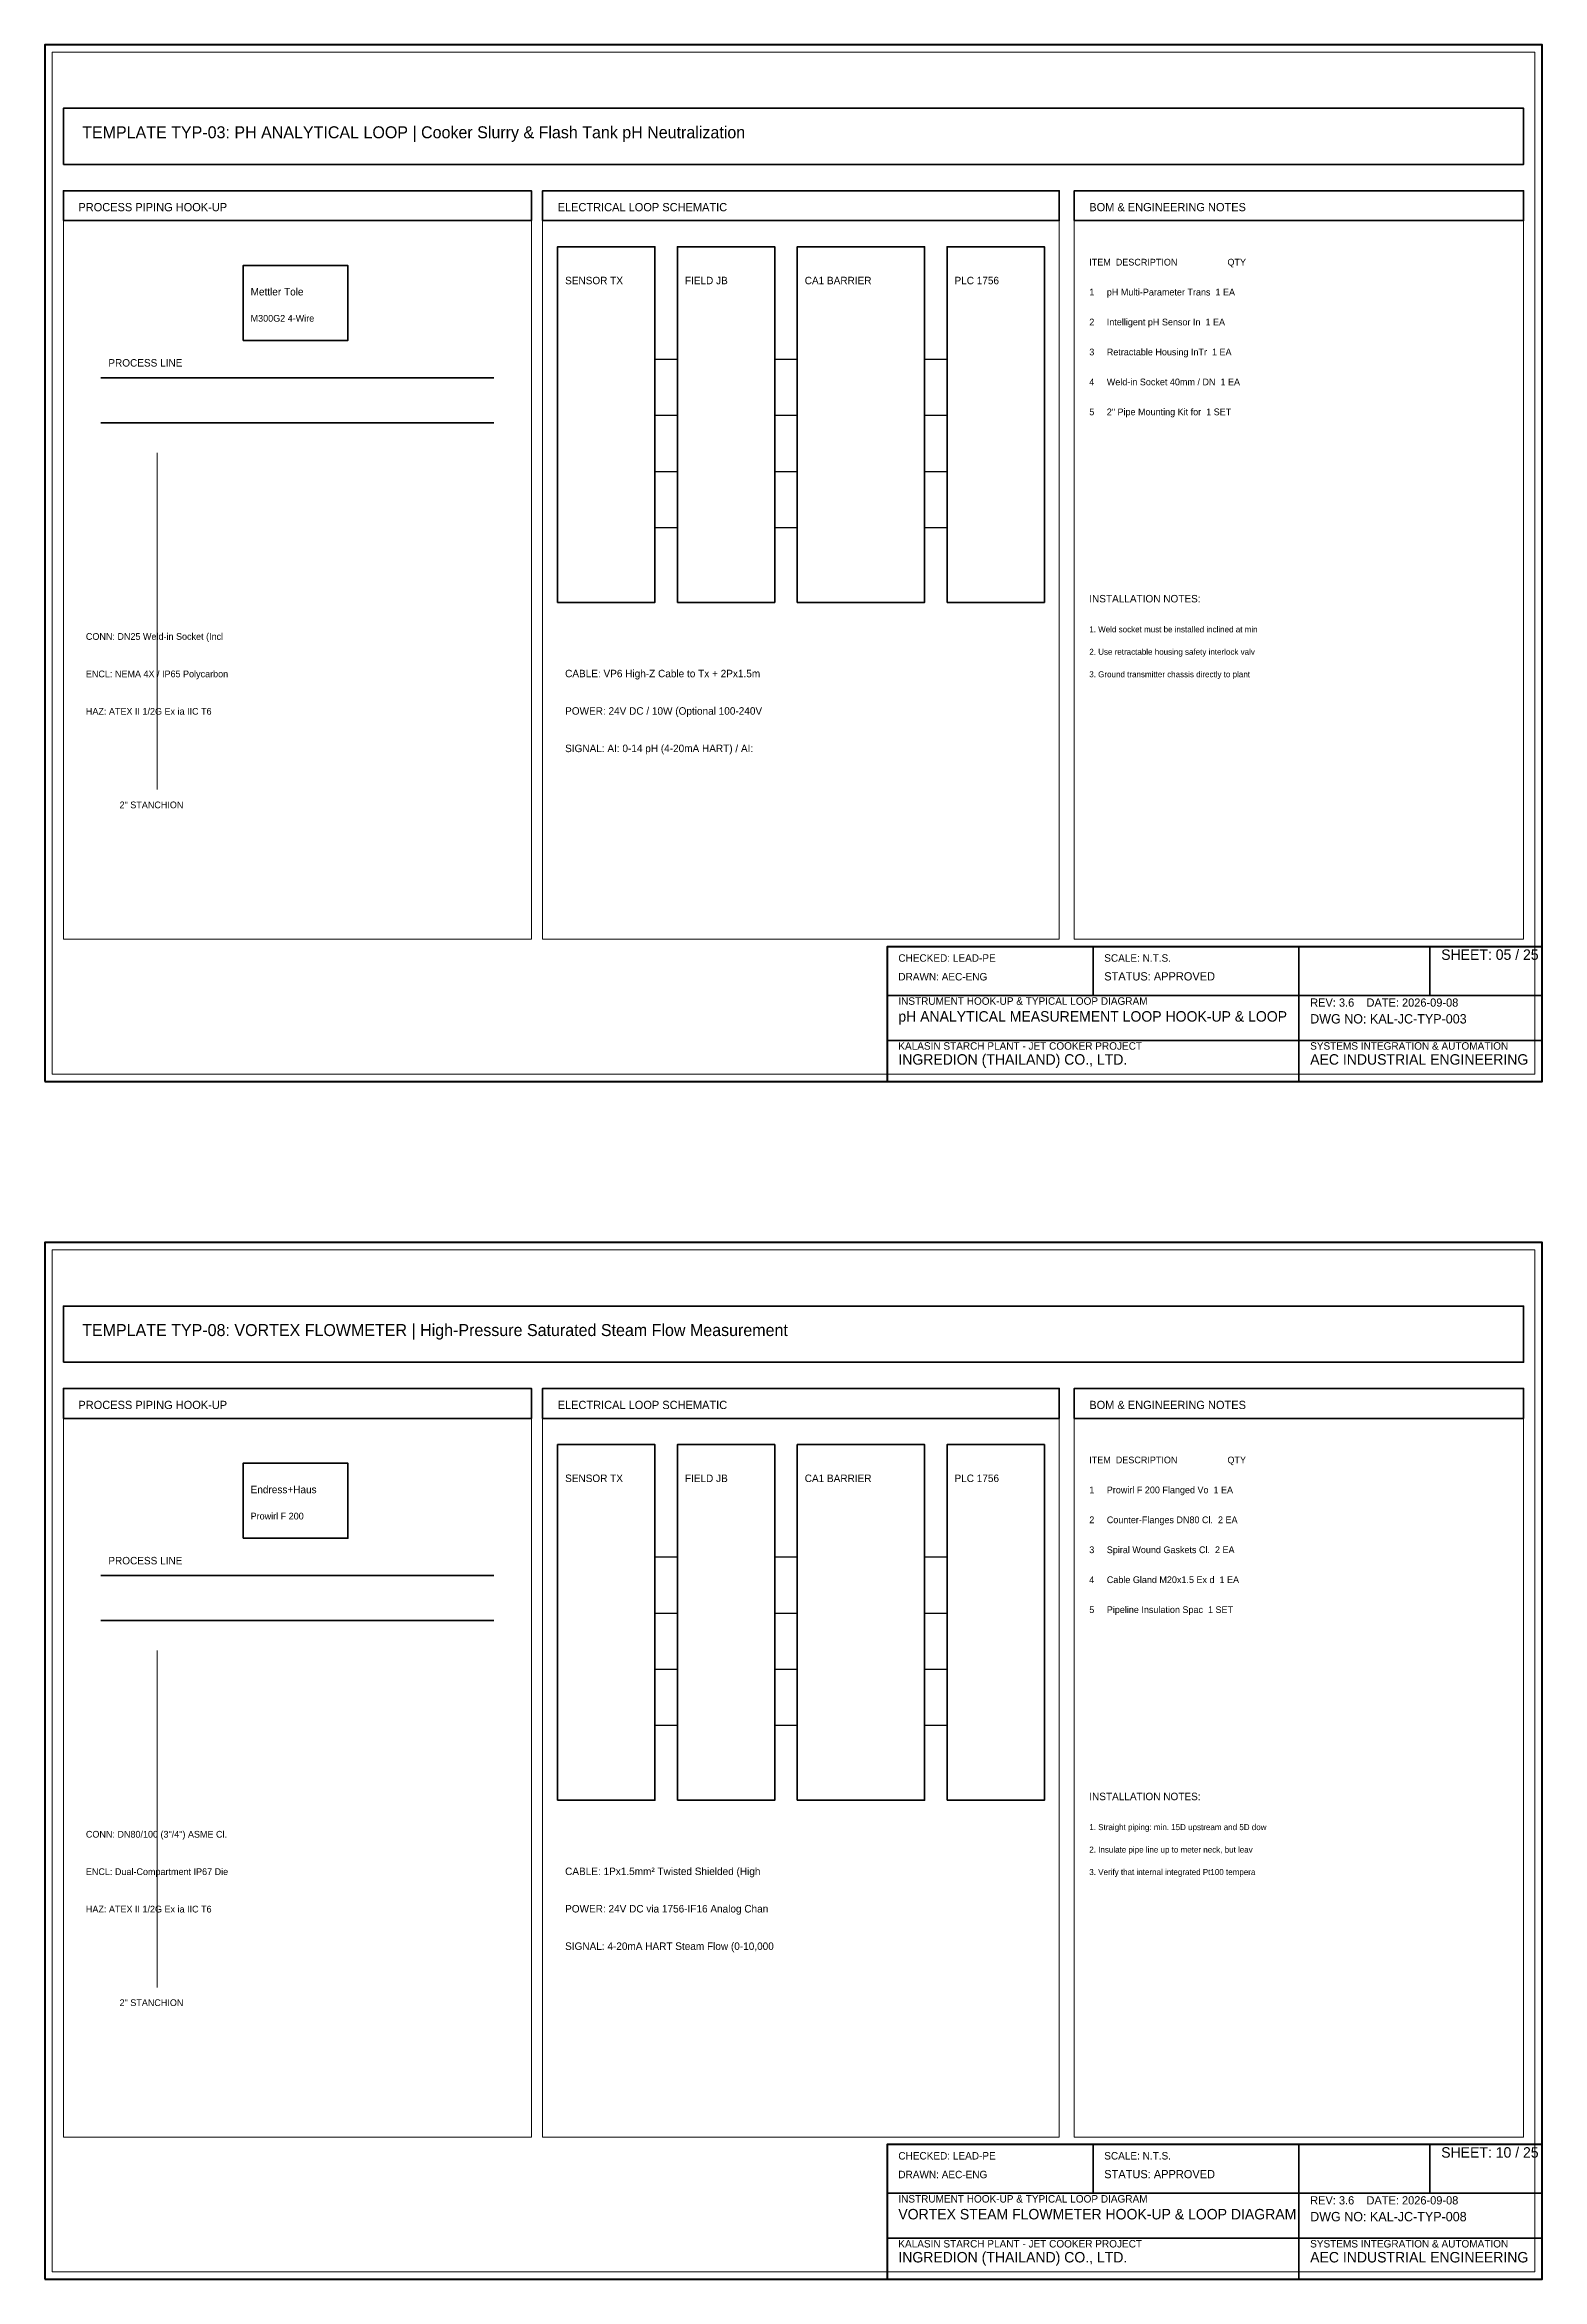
# Model space of a CAD drawing. Header units: millimetres. Extents: x 0 to 2200, y -1280 to 277.
# Drawn here: x 1800 to 2200, y -320 to 277 of the extents above; entities that cross this region are included whole.
import ezdxf

# ---------------------------------------------------------------- set-up
doc = ezdxf.new("R2010")
doc.units = ezdxf.units.MM
for name, color, linetype, lineweight in [('0_BORDER', 7, 'Continuous', 70), ('0_TITLE_BLOCK', 4, 'Continuous', 35), ('IE-CABLE', 6, 'Continuous', 25), ('IE-EQUIP', 2, 'Continuous', 35), ('IE-WIRE', 1, 'Continuous', 25), ('IS_BARRIERS', 140, 'Continuous', 35), ('NOTATIONS', 8, 'Continuous', 18), ('RELAYS', 30, 'Continuous', 35), ('TER', 3, 'Continuous', 35), ('TEXTS', 7, 'Continuous', 25)]:
    doc.layers.add(name, color=color, linetype=linetype, lineweight=lineweight)

msp = doc.modelspace()

# ---------------------------------------------------------------- linework, layer by layer
at = {"layer": '0_BORDER'}
for points in [[(1800, 0), (2200, 0), (2200, 277), (1800, 277)], [(2025, 0), (2200, 0), (2200, 36), (2025, 36)], [(1800, -320), (2200, -320), (2200, -43), (1800, -43)], [(2025, -320), (2200, -320), (2200, -284), (2025, -284)]]:
    msp.add_lwpolyline(points, close=True, dxfattribs=at)
at = {"layer": '0_TITLE_BLOCK'}
for p, q in [((2080, 23), (2080, 36)), ((2135, 23), (2135, 36)), ((2170, 23), (2170, 36)), ((2025, 23), (2200, 23)), ((2135, 0), (2135, 23)), ((2025, 11), (2200, 11)), ((2080, -297), (2080, -284)), ((2135, -297), (2135, -284)), ((2170, -297), (2170, -284)), ((2025, -297), (2200, -297)), ((2135, -320), (2135, -297)), ((2025, -309), (2200, -309))]:
    msp.add_line(p, q, dxfattribs=at)
for points in [[(1805, 230), (1930, 230), (1930, 238), (1805, 238)], [(1933, 230), (2071, 230), (2071, 238), (1933, 238)], [(2075, 230), (2195, 230), (2195, 238), (2075, 238)], [(1805, -90), (1930, -90), (1930, -82), (1805, -82)], [(1933, -90), (2071, -90), (2071, -82), (1933, -82)], [(2075, -90), (2195, -90), (2195, -82), (2075, -82)]]:
    msp.add_lwpolyline(points, close=True, dxfattribs=at)
at = {"layer": 'IE-CABLE'}
for p, q in [((1995, 193), (2001, 193)), ((1995, 178), (2001, 178)), ((1995, 163), (2001, 163)), ((1995, 148), (2001, 148)), ((1995, -127), (2001, -127)), ((1995, -142), (2001, -142)), ((1995, -157), (2001, -157)), ((1995, -172), (2001, -172))]:
    msp.add_line(p, q, dxfattribs=at)
at = {"layer": 'IE-EQUIP'}
for p, q in [((1815, 188), (1920, 188)), ((1815, 176), (1920, 176)), ((1815, -132), (1920, -132)), ((1815, -144), (1920, -144))]:
    msp.add_line(p, q, dxfattribs=at)
for points in [[(1805, 245), (2195, 245), (2195, 260), (1805, 260)], [(1937, 128), (1963, 128), (1963, 223), (1937, 223)], [(2041, 128), (2067, 128), (2067, 223), (2041, 223)], [(1853, 198), (1881, 198), (1881, 218), (1853, 218)], [(1805, -75), (2195, -75), (2195, -60), (1805, -60)], [(1937, -192), (1963, -192), (1963, -97), (1937, -97)], [(2041, -192), (2067, -192), (2067, -97), (2041, -97)], [(1853, -122), (1881, -122), (1881, -102), (1853, -102)]]:
    msp.add_lwpolyline(points, close=True, dxfattribs=at)
at = {"layer": 'IE-WIRE'}
for p, q in [((1963, 193), (1969, 193)), ((2035, 193), (2041, 193)), ((1963, 178), (1969, 178)), ((2035, 178), (2041, 178)), ((1963, 163), (1969, 163)), ((2035, 163), (2041, 163)), ((1963, 148), (1969, 148)), ((2035, 148), (2041, 148)), ((1963, -127), (1969, -127)), ((2035, -127), (2041, -127)), ((1963, -142), (1969, -142)), ((2035, -142), (2041, -142)), ((1963, -157), (1969, -157)), ((2035, -157), (2041, -157)), ((1963, -172), (1969, -172)), ((2035, -172), (2041, -172))]:
    msp.add_line(p, q, dxfattribs=at)
at = {"layer": 'IS_BARRIERS'}
msp.add_lwpolyline([(2001, -192), (2035, -192), (2035, -97), (2001, -97)], close=True, dxfattribs=at)
at = {"layer": 'NOTATIONS'}
for p, q in [((1830, 78), (1830, 168)), ((1830, -242), (1830, -152))]:
    msp.add_line(p, q, dxfattribs=at)
for points in [[(1802, 2), (2198, 2), (2198, 275), (1802, 275)], [(1805, 38), (1930, 38), (1930, 238), (1805, 238)], [(1933, 38), (2071, 38), (2071, 238), (1933, 238)], [(2075, 38), (2195, 38), (2195, 238), (2075, 238)], [(1802, -318), (2198, -318), (2198, -45), (1802, -45)], [(1805, -282), (1930, -282), (1930, -82), (1805, -82)], [(1933, -282), (2071, -282), (2071, -82), (1933, -82)], [(2075, -282), (2195, -282), (2195, -82), (2075, -82)]]:
    msp.add_lwpolyline(points, close=True, dxfattribs=at)
at = {"layer": 'RELAYS'}
msp.add_lwpolyline([(2001, 128), (2035, 128), (2035, 223), (2001, 223)], close=True, dxfattribs=at)
at = {"layer": 'TER'}
for points in [[(1969, 128), (1995, 128), (1995, 223), (1969, 223)], [(1969, -192), (1995, -192), (1995, -97), (1969, -97)]]:
    msp.add_lwpolyline(points, close=True, dxfattribs=at)

# ---------------------------------------------------------------- texts
at = {"layer": '0_TITLE_BLOCK'}
for s, height, p in [('TEMPLATE TYP-03: PH ANALYTICAL LOOP | Cooker Slurry & Flash Tank pH Neutralization', 3.2, (1810, 252)), ('PROCESS PIPING HOOK-UP', 2.2, (1809, 232.5)), ('ELECTRICAL LOOP SCHEMATIC', 2.2, (1937, 232.5)), ('BOM & ENGINEERING NOTES', 2.2, (2079, 232.5)), ('ITEM  DESCRIPTION                    QTY', 1.8, (2079, 218)), ('INSTALLATION NOTES:', 2, (2079, 128)), ('SHEET: 05 / 25', 2.8, (2173, 32.5)), ('STATUS: APPROVED', 2.2, (2083, 27)), ('pH ANALYTICAL MEASUREMENT LOOP HOOK-UP & LOOP', 2.8, (2028, 16)), ('INGREDION (THAILAND) CO., LTD.', 2.8, (2028, 4.5)), ('AEC INDUSTRIAL ENGINEERING', 2.8, (2138, 4.5)), ('TEMPLATE TYP-08: VORTEX FLOWMETER | High-Pressure Saturated Steam Flow Measurement', 3.2, (1810, -68)), ('PROCESS PIPING HOOK-UP', 2.2, (1809, -87.5)), ('ELECTRICAL LOOP SCHEMATIC', 2.2, (1937, -87.5)), ('BOM & ENGINEERING NOTES', 2.2, (2079, -87.5)), ('ITEM  DESCRIPTION                    QTY', 1.8, (2079, -102)), ('INSTALLATION NOTES:', 2, (2079, -192)), ('SHEET: 10 / 25', 2.8, (2173, -287.5)), ('STATUS: APPROVED', 2.2, (2083, -293)), ('VORTEX STEAM FLOWMETER HOOK-UP & LOOP DIAGRAM', 2.8, (2028, -304)), ('INGREDION (THAILAND) CO., LTD.', 2.8, (2028, -315.5)), ('AEC INDUSTRIAL ENGINEERING', 2.8, (2138, -315.5))]:
    msp.add_text(s, height=height, dxfattribs=at).set_placement(p)
at = {"layer": 'IE-CABLE'}
for s, p in [('CABLE: VP6 High-Z Cable to Tx + 2Px1.5m', (1939, 108)), ('CABLE: 1Px1.5mm² Twisted Shielded (High', (1939, -212))]:
    msp.add_text(s, height=2, dxfattribs=at).set_placement(p)
at = {"layer": 'NOTATIONS'}
for s, height, p in [('M300G2 4-Wire ', 1.8, (1855, 203)), ('1. Weld socket must be installed inclined at min', 1.6, (2079, 120)), ('2. Use retractable housing safety interlock valv', 1.6, (2079, 114)), ('3. Ground transmitter chassis directly to plant ', 1.6, (2079, 108)), ('2" STANCHION', 1.8, (1820, 73)), ('Prowirl F 200 ', 1.8, (1855, -117)), ('1. Straight piping: min. 15D upstream and 5D dow', 1.6, (2079, -200)), ('2. Insulate pipe line up to meter neck, but leav', 1.6, (2079, -206)), ('3. Verify that internal integrated Pt100 tempera', 1.6, (2079, -212)), ('2" STANCHION', 1.8, (1820, -247))]:
    msp.add_text(s, height=height, dxfattribs=at).set_placement(p)
at = {"layer": 'TER'}
for p in [(1971, 213), (1971, -107)]:
    msp.add_text('FIELD JB', height=2, dxfattribs=at).set_placement(p)
at = {"layer": 'TEXTS'}
for s, height, p in [('SENSOR TX', 2, (1939, 213)), ('CA1 BARRIER', 2, (2003, 213)), ('PLC 1756', 2, (2043, 213)), ('Mettler Tole', 2, (1855, 210)), ('1     pH Multi-Parameter Trans  1 EA', 1.8, (2079, 210)), ('2     Intelligent pH Sensor In  1 EA', 1.8, (2079, 202)), ('PROCESS LINE', 2, (1817, 191)), ('3     Retractable Housing InTr  1 EA', 1.8, (2079, 194)), ('4     Weld-in Socket 40mm / DN  1 EA', 1.8, (2079, 186)), ('5     2" Pipe Mounting Kit for  1 SET', 1.8, (2079, 178)), ('CONN: DN25 Weld-in Socket (Incl', 1.8, (1811, 118)), ('ENCL: NEMA 4X / IP65 Polycarbon', 1.8, (1811, 108)), ('HAZ: ATEX II 1/2G Ex ia IIC T6', 1.8, (1811, 98)), ('POWER: 24V DC / 10W (Optional 100-240V ', 2, (1939, 98)), ('SIGNAL: AI: 0-14 pH (4-20mA HART) / AI: ', 2, (1939, 88)), ('CHECKED: LEAD-PE', 2, (2028, 32)), ('SCALE: N.T.S.', 2, (2083, 32)), ('DRAWN: AEC-ENG', 2, (2028, 27)), ('INSTRUMENT HOOK-UP & TYPICAL LOOP DIAGRAM', 2, (2028, 20.5)), ('REV: 3.6    DATE: 2026-09-08', 2.2, (2138, 20)), ('DWG NO: KAL-JC-TYP-003', 2.5, (2138, 15.5)), ('KALASIN STARCH PLANT - JET COOKER PROJECT', 2, (2028, 8.5)), ('SYSTEMS INTEGRATION & AUTOMATION', 2, (2138, 8.5)), ('SENSOR TX', 2, (1939, -107)), ('CA1 BARRIER', 2, (2003, -107)), ('PLC 1756', 2, (2043, -107)), ('Endress+Haus', 2, (1855, -110)), ('1     Prowirl F 200 Flanged Vo  1 EA', 1.8, (2079, -110)), ('2     Counter-Flanges DN80 Cl.  2 EA', 1.8, (2079, -118)), ('3     Spiral Wound Gaskets Cl.  2 EA', 1.8, (2079, -126)), ('PROCESS LINE', 2, (1817, -129)), ('4     Cable Gland M20x1.5 Ex d  1 EA', 1.8, (2079, -134)), ('5     Pipeline Insulation Spac  1 SET', 1.8, (2079, -142)), ('CONN: DN80/100 (3"/4") ASME Cl.', 1.8, (1811, -202)), ('ENCL: Dual-Compartment IP67 Die', 1.8, (1811, -212)), ('HAZ: ATEX II 1/2G Ex ia IIC T6', 1.8, (1811, -222)), ('POWER: 24V DC via 1756-IF16 Analog Chan', 2, (1939, -222)), ('SIGNAL: 4-20mA HART Steam Flow (0-10,000', 2, (1939, -232)), ('CHECKED: LEAD-PE', 2, (2028, -288)), ('SCALE: N.T.S.', 2, (2083, -288)), ('DRAWN: AEC-ENG', 2, (2028, -293)), ('INSTRUMENT HOOK-UP & TYPICAL LOOP DIAGRAM', 2, (2028, -299.5)), ('REV: 3.6    DATE: 2026-09-08', 2.2, (2138, -300)), ('DWG NO: KAL-JC-TYP-008', 2.5, (2138, -304.5)), ('KALASIN STARCH PLANT - JET COOKER PROJECT', 2, (2028, -311.5)), ('SYSTEMS INTEGRATION & AUTOMATION', 2, (2138, -311.5))]:
    msp.add_text(s, height=height, dxfattribs=at).set_placement(p)

doc.saveas('drawing.dxf')
